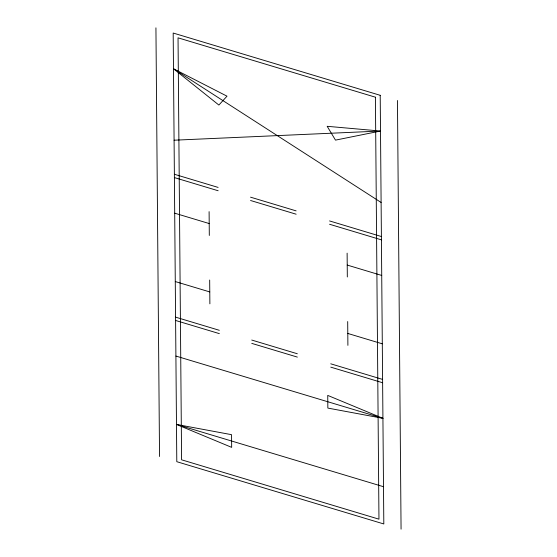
<?xml version="1.0" encoding="UTF-8"?>
<svg xmlns="http://www.w3.org/2000/svg" width="557" height="557" viewBox="0 0 557 557"><rect width="100%" height="100%" fill="white"/><g stroke="black" fill="none" stroke-linecap="round" stroke-linejoin="round"><path stroke-width="0.84" d="M380.508 131.034L335.495 140.127L327.175 126.307L380.508 131.034L174.083 140.204M382.931 418.328L327.843 408.086L327.739 395.4L382.931 418.328L175.901 356.055M176.478 424.434L231.566 434.676L231.67 447.362L176.478 424.434L383.501 486.707M174.369 174.257L218.121 187.417M250.532 197.164L296.115 210.873M329.549 220.934L381.399 236.53M174.397 177.592L218.149 190.752M250.559 200.499L296.143 214.208M329.577 224.262L381.427 239.858M174.696 213.178L209.202 223.552M347.22 265.069L381.726 275.443M175.274 281.557L209.78 291.931M347.798 333.448L382.304 343.822M175.573 317.142L219.319 330.301M251.736 340.048L297.32 353.758M330.747 363.812L382.603 379.408M175.601 320.47L219.354 333.629M251.764 343.384L297.347 357.093M330.774 367.147L382.631 382.743M173.485 68.762L227.005 96.173L218.88 105.05L173.485 68.762L381.113 202.476M397.461 100.504L401.068 529.15M347.122 253.163L347.324 276.975M347.693 321.542L347.895 345.354M209.105 211.646L209.307 235.458M209.676 280.025L209.878 303.837M155.932 27.85L159.539 456.496M380.208 95.31L173.185 33.037L176.792 461.69L383.815 523.963L380.208 95.31M375.404 97.19L178.038 37.827L181.596 459.81L378.962 519.173L375.404 97.19"/></g></svg>
